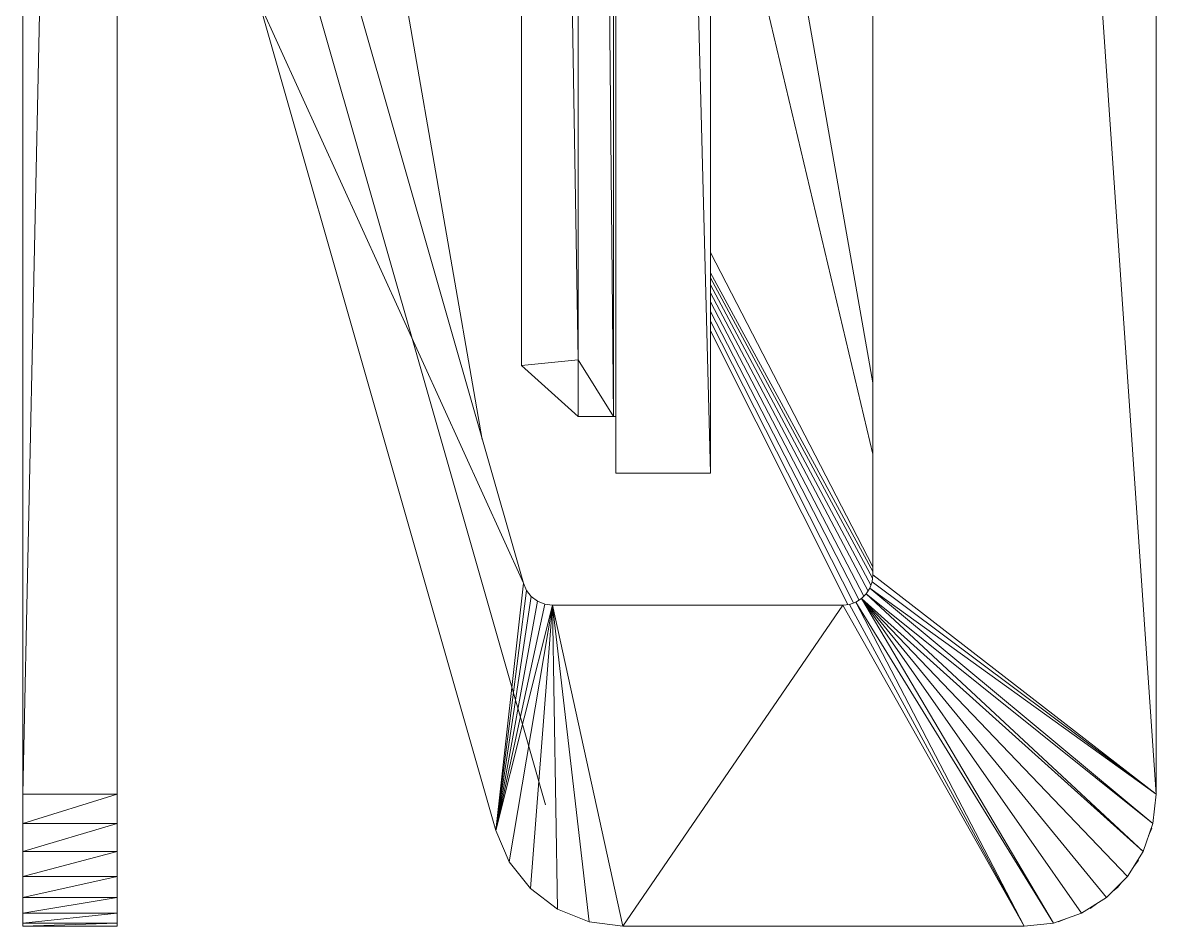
# Model space of a CAD drawing. Header units: millimetres. Extents: x 90978 to 295199, y -4084 to 97293.
# Drawn here: x 179664.6 to 179964.6, y 17903 to 18142.2 of the extents above; entities that cross this region are included whole.
import ezdxf

# ---------------------------------------------------------------- set-up
doc = ezdxf.new("R2010")
doc.units = ezdxf.units.MM
doc.header["$MEASUREMENT"] = 0
doc.layers.get('0').update_dxf_attribs({"linetype": 'CONTINUOUS'})
doc.layers.add('G-IMPT', color=8, linetype='CONTINUOUS', lineweight=9)

# ---------------------------------------------------------------- blocks, each defined once
blk = doc.blocks.new('Synergy Type 3 - Desk Type 3_dwg_Family - 607669-310583-_3D_-768213-Level 0')
at = {"layer": 'G-IMPT'}
blk.add_line((20.53, -395.46), (328.81, -307.38), dxfattribs=at)
blk = doc.blocks.new('Synergy Type 3 - Desk Type 3_dwg_Family - 609077-310585-_3D_-768214-Level 0')
at = {"layer": 'G-IMPT'}
for p, q in [((337.02, -147.74), (335, -146.9)), ((343.44, -150.4), (345.11, -151.68)), ((349.36, -154.94), (350.69, -155.96)), ((350.69, -155.96), (351.72, -157.3)), ((354.98, -161.55), (356.25, -163.21)), ((358.92, -169.64), (359.75, -171.65))]:
    blk.add_line(p, q, dxfattribs=at)
blk = doc.blocks.new('Synergy Type 3 - Desk Type 3_dwg_Family - 641585-310597-_3D_-V215-Level 0')
at = {"layer": 'G-IMPT'}
for p, q in [((240.94, -263.71), (-739.06, -263.71)), ((240.94, -263.71), (-739.06, -288.71)), ((240.94, -263.71), (240.94, -288.71)), ((-739.06, -288.71), (240.94, -288.71)), ((-724.06, -289.34), (225.94, -288.71)), ((225.94, -289.34), (-724.06, -289.34)), ((225.94, -289.34), (-709.06, -298.71)), ((-209.06, -288.71), (225.94, -288.71)), ((225.94, -289.34), (210.94, -298.71)), ((225.94, -289.34), (225.94, -288.71)), ((225.94, -289.34), (225.94, -298.71)), ((240.94, -288.71), (236.69, -288.71)), ((240.94, -288.71), (236.69, -288.71)), ((240.94, -288.71), (236.69, -288.71)), ((240.94, -288.71), (236.69, -288.71)), ((210.94, -298.71), (-710.55, -313.71)), ((210.94, -298.71), (-709.06, -298.71)), ((210.94, -298.71), (225.94, -298.71)), ((210.94, -298.71), (212.44, -313.71)), ((225.94, -298.71), (212.44, -313.71)), ((212.44, -313.71), (-16.06, -313.71))]:
    blk.add_line(p, q, dxfattribs=at)
blk = doc.blocks.new('Synergy Type 3 - Desk Type 3_dwg_Family - 678409-310601-_3D_-768222-Level 0')
at = {"layer": 'G-IMPT'}
for p, q in [((325.94, -145.71), (-824.06, -145.71)), ((325.94, -145.71), (-766.06, -220.71)), ((325.94, -145.71), (267.94, -220.71)), ((325.94, -145.71), (269.72, -220.91)), ((325.94, -145.71), (271.42, -221.5)), ((333.73, -146.59), (271.42, -221.5)), ((333.73, -146.59), (272.93, -222.46)), ((333.73, -146.59), (325.94, -145.71)), ((341.13, -149.18), (333.73, -146.59)), ((341.13, -149.18), (272.93, -222.46)), ((341.13, -149.18), (274.2, -223.72)), ((347.77, -153.35), (341.13, -149.18)), ((347.77, -153.35), (274.2, -223.72)), ((353.31, -158.89), (347.77, -153.35)), ((353.31, -158.89), (274.2, -223.72)), ((357.48, -165.53), (353.31, -158.89)), ((357.48, -165.53), (274.2, -223.72)), ((360.07, -172.92), (357.48, -165.53)), ((360.07, -172.92), (274.2, -223.72)), ((360.07, -172.92), (275.15, -225.24)), ((360.94, -180.71), (360.07, -172.92)), ((360.94, -180.71), (275.15, -225.24)), ((360.94, -180.71), (275.74, -226.93)), ((360.94, -180.71), (275.94, -228.71)), ((360.94, -180.71), (360.94, -286.85)), ((-766.06, -220.71), (267.94, -220.71)), ((269.72, -220.91), (267.94, -220.71)), ((269.72, -220.91), (271.42, -221.5)), ((271.42, -221.5), (272.93, -222.46)), ((272.93, -222.46), (274.2, -223.72)), ((274.2, -223.72), (275.15, -225.24)), ((275.15, -225.24), (275.74, -226.93)), ((275.74, -226.93), (275.94, -228.71)), ((275.94, -228.71), (275.94, -305.51)), ((275.94, -228.71), (360.94, -286.85)), ((275.94, -305.51), (360.94, -286.85)), ((359.78, -295.8), (360.94, -286.85)), ((275.94, -305.51), (359.78, -295.8)), ((359.78, -295.8), (356.37, -304.15)), ((275.68, -307.55), (275.94, -305.51)), ((275.94, -305.51), (356.37, -304.15)), ((275.94, -305.51), (335.56, -320.51)), ((275.94, -305.51), (350.94, -311.36)), ((275.94, -305.51), (343.84, -316.93)), ((356.37, -304.15), (350.94, -311.36)), ((275.68, -307.55), (274.9, -309.46)), ((275.68, -307.55), (335.56, -320.51)), ((273.66, -311.11), (272.04, -312.38)), ((274.9, -309.46), (273.66, -311.11)), ((273.66, -311.11), (335.56, -320.51)), ((274.9, -309.46), (335.56, -320.51)), ((350.94, -311.36), (343.84, -316.93)), ((270.14, -313.2), (73.97, -369.25)), ((116.42, -383.12), (270.14, -313.2)), ((272.04, -312.38), (270.14, -313.2)), ((270.14, -313.2), (335.56, -320.51)), ((272.04, -312.38), (335.56, -320.51)), ((335.56, -320.51), (343.84, -316.93)), ((116.42, -383.12), (335.56, -320.51))]:
    blk.add_line(p, q, dxfattribs=at)
blk = doc.blocks.new('Synergy Type 3 - Desk Type 3_dwg_Family - 680513-310603-_3D_-768223-Level 0')
at = {"layer": 'G-IMPT'}
for p, q in [((-27.13, -263.71), (217.11, -220.71)), ((54.15, -263.71), (235.97, -220.71)), ((182.53, -263.71), (265.78, -220.71)), ((187.92, -263.71), (267.03, -220.71)), ((189.3, -263.71), (268.82, -220.81)), ((191.09, -263.71), (270.61, -221.22)), ((193.23, -263.71), (272.2, -222)), ((195.63, -263.71), (273.54, -223.07)), ((198.18, -263.71), (274.6, -224.36)), ((200.77, -263.71), (275.35, -225.82)), ((203.27, -263.71), (275.79, -227.33)), ((3.94, -363.71), (232.08, -324.07))]:
    blk.add_line(p, q, dxfattribs=at)
blk = doc.blocks.new('Synergy Type 3 - Desk Type 3_dwg_Family - 687609-310611-_3D_-768227-Level 0')
at = {"layer": 'G-IMPT'}
for p, q in [((325.94, -420.71), (-824.06, -420.71)), ((325.94, -445.71), (-824.06, -420.71)), ((333.73, -420.71), (325.94, -420.71)), ((333.73, -445.71), (325.94, -420.71)), ((325.94, -445.71), (325.94, -420.71)), ((341.13, -420.71), (333.73, -420.71)), ((341.13, -445.71), (333.73, -420.71)), ((333.73, -445.71), (333.73, -420.71)), ((347.77, -420.71), (341.13, -420.71)), ((347.77, -445.71), (341.13, -420.71)), ((341.13, -445.71), (341.13, -420.71)), ((353.31, -420.71), (347.77, -420.71)), ((347.77, -445.71), (347.77, -420.71)), ((353.31, -445.71), (347.77, -420.71)), ((357.48, -420.71), (353.31, -420.71)), ((353.31, -445.71), (353.31, -420.71)), ((357.48, -445.71), (353.31, -420.71)), ((357.48, -420.71), (360.07, -420.71)), ((357.48, -445.71), (357.48, -420.71)), ((360.07, -445.71), (357.48, -420.71)), ((360.07, -420.71), (360.94, -420.71)), ((360.07, -445.71), (360.07, -420.71)), ((360.94, -445.71), (360.07, -420.71)), ((360.94, -445.71), (360.94, -420.71)), ((-824.06, -445.71), (325.94, -445.71)), ((333.73, -445.71), (325.94, -445.71)), ((341.13, -445.71), (333.73, -445.71)), ((347.77, -445.71), (341.13, -445.71)), ((347.77, -445.71), (353.31, -445.71)), ((353.31, -445.71), (357.48, -445.71)), ((357.48, -445.71), (360.07, -445.71)), ((360.07, -445.71), (360.94, -445.71))]:
    blk.add_line(p, q, dxfattribs=at)

msp = doc.modelspace()

# ---------------------------------------------------------------- block references
at = {"rotation": 270.0000000000001}
for name in ['Synergy Type 3 - Desk Type 3_dwg_Family - 687609-310611-_3D_-768227-Level 0', 'Synergy Type 3 - Desk Type 3_dwg_Family - 687609-310611-_3D_-768227-Level 0', 'Synergy Type 3 - Desk Type 3_dwg_Family - 678409-310601-_3D_-768222-Level 0', 'Synergy Type 3 - Desk Type 3_dwg_Family - 678409-310601-_3D_-768222-Level 0', 'Synergy Type 3 - Desk Type 3_dwg_Family - 680513-310603-_3D_-768223-Level 0', 'Synergy Type 3 - Desk Type 3_dwg_Family - 680513-310603-_3D_-768223-Level 0', 'Synergy Type 3 - Desk Type 3_dwg_Family - 641585-310597-_3D_-V215-Level 0', 'Synergy Type 3 - Desk Type 3_dwg_Family - 641585-310597-_3D_-V215-Level 0', 'Synergy Type 3 - Desk Type 3_dwg_Family - 609077-310585-_3D_-768214-Level 0', 'Synergy Type 3 - Desk Type 3_dwg_Family - 609077-310585-_3D_-768214-Level 0', 'Synergy Type 3 - Desk Type 3_dwg_Family - 607669-310583-_3D_-768213-Level 0', 'Synergy Type 3 - Desk Type 3_dwg_Family - 607669-310583-_3D_-768213-Level 0']:
    msp.add_blockref(name, (180110.34, 18263.95), dxfattribs=at)

doc.saveas('drawing.dxf')
